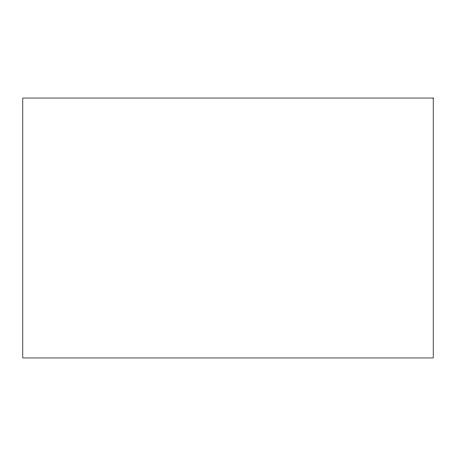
<?xml version="1.0" encoding="UTF-8"?>
<svg xmlns="http://www.w3.org/2000/svg" width="456" height="456" viewBox="0 0 456 456"><rect width="100%" height="100%" fill="white"/><g stroke="black" fill="none" stroke-linecap="round" stroke-linejoin="round"><path stroke-width="0.68" d="M433.2 98.04L22.8 98.04L22.8 357.96L433.2 357.96L433.2 98.04"/></g></svg>
